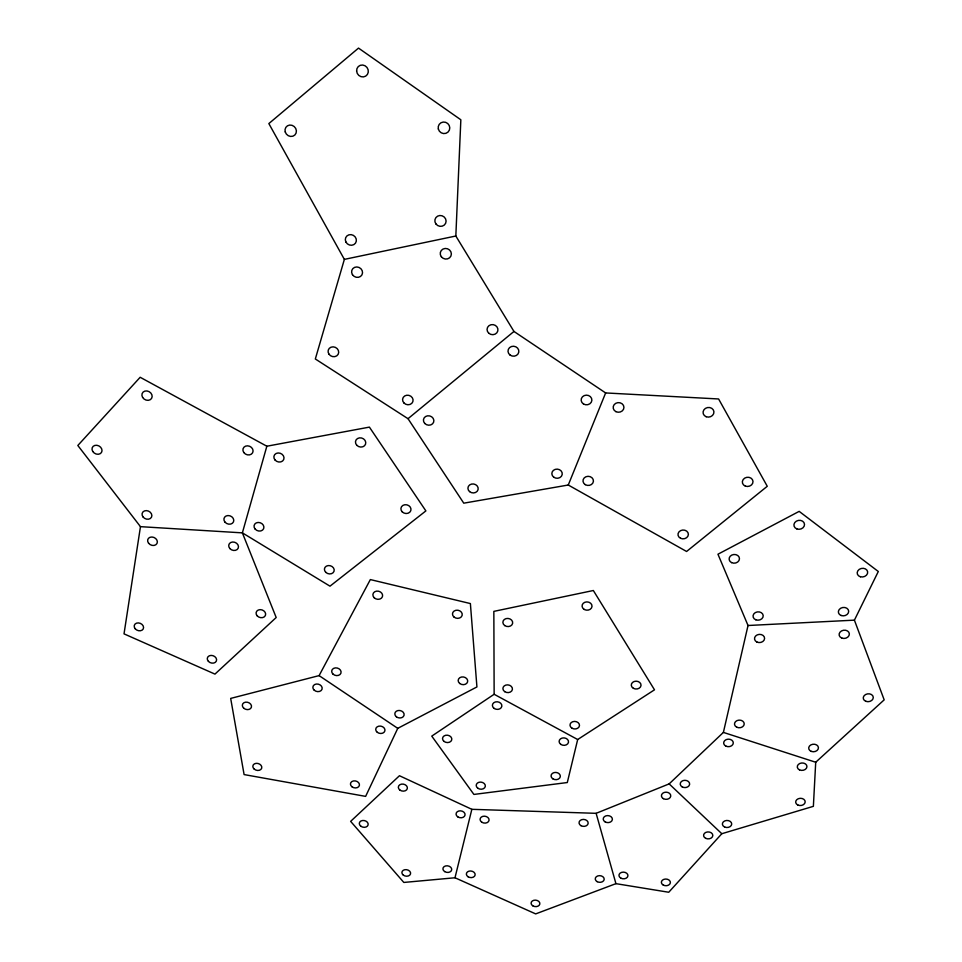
<?xml version="1.0" encoding="UTF-8"?>
<svg xmlns="http://www.w3.org/2000/svg" width="962" height="962" viewBox="0 0 962 962"><rect width="100%" height="100%" fill="white"/><g stroke="black" fill="none" stroke-linecap="round" stroke-linejoin="round"><path stroke-width="1.44" d="M455.832 236.015L460.846 119.781L358.513 48.1L268.843 123.581L344.36 259.379L315.332 358.982L408.02 418.698L463.768 503.174L568.265 485.016L686.579 551.479L767.267 486.279L718.602 398.965L605.639 392.941L513.961 331.445L455.832 236.015L344.36 259.379M815.716 762.241L813.371 806.336L721.813 833.717L668.746 892.255L615.933 883.657L535.678 913.9L454.99 877.765L403.824 882.443L350.637 821.368L399.458 775.733L471.849 809.319L596.127 813.323L669.155 783.886L723.388 732.407L748.027 625.504L717.953 554.22L799.169 511.375L878.306 571.5L854.412 620.153L884.174 699.855L815.716 762.241L723.388 732.407M140.464 526.659L124.026 633.862L214.959 674.109L276.19 617.52L242.376 532.864L266.847 446.224L369.408 427.116L425.877 510.906L329.99 586.171L242.376 532.864L140.464 526.659L77.826 445.49L140.163 377.272L266.847 446.224M577.681 739.525L567.303 782.539L473.905 794.432L431.758 736.122L494.143 694.275L493.843 611.375L593.338 590.512L654.497 689.814L577.681 739.525L494.143 694.275M454.99 877.765L471.849 809.319M568.265 485.016L605.639 392.941M397.763 728.342L365.632 796.38L244.095 774.578L230.676 698.412L319.095 675.613L370.346 579.581L470.382 603.559L476.924 686.94L397.763 728.342L319.095 675.613M408.02 418.698L513.961 331.445M748.027 625.504L854.412 620.153M669.155 783.886L721.813 833.717M596.127 813.323L615.933 883.657M552.777 778.763A4.642 3.62 5.2 0 0 560.281 776.779A4.642 3.62 5.2 0 0 554.028 772.606A4.642 3.62 5.2 0 0 552.777 778.763M477.982 788.335A4.594 3.559 8 0 0 485.305 786.387A4.594 3.559 8 0 0 479.028 782.262A4.594 3.559 8 0 0 477.982 788.335M444.035 741.401A4.666 3.68 9.4 0 0 451.707 739.946A4.666 3.68 9.4 0 0 445.779 735.257A4.666 3.68 9.4 0 0 444.035 741.401M494.227 708.453A4.75 3.8 7.5 0 0 501.827 706.324A4.75 3.8 7.5 0 0 495.358 701.959A4.75 3.8 7.5 0 0 494.227 708.453M560.846 744.408A4.714 3.728 4.8 0 0 568.47 742.339A4.714 3.728 4.8 0 0 562.145 738.07A4.714 3.728 4.8 0 0 560.846 744.408M584.247 609.439A4.99 4.161 3.2 0 0 592.015 606.421A4.99 4.161 3.2 0 0 584.86 602.272A4.99 4.161 3.2 0 0 584.247 609.439M633.381 688.299A4.87 3.92 1.5 0 0 641.017 685.497A4.87 3.92 1.5 0 0 634.102 681.529A4.87 3.92 1.5 0 0 633.381 688.299M572.101 728.258A4.75 3.776 4.3 0 0 579.485 725.576A4.75 3.776 4.3 0 0 572.655 721.74A4.75 3.776 4.3 0 0 572.101 728.258M504.725 691.654A4.786 3.86 7.1 0 0 512.397 689.489A4.786 3.86 7.1 0 0 505.892 685.064A4.786 3.86 7.1 0 0 504.725 691.654M504.761 625.589A4.918 4.064 7.2 0 0 512.638 623.256A4.918 4.064 7.2 0 0 505.964 618.638A4.918 4.064 7.2 0 0 504.761 625.589M731.589 562.614A5.183 4.353 -4.9 0 0 739.465 558.79A5.183 4.353 -4.9 0 0 731.793 555.074A5.183 4.353 -4.9 0 0 731.589 562.614M796.825 528.908A5.315 4.461 -8.9 0 0 804.509 524.314A5.315 4.461 -8.9 0 0 796.332 521.176A5.315 4.461 -8.9 0 0 796.825 528.908M860.425 576.767A5.279 4.317 -10 0 0 867.64 571.777A5.279 4.317 -10 0 0 859.234 569.384A5.279 4.317 -10 0 0 860.425 576.767M841.125 615.488A5.183 4.197 -8.2 0 0 848.676 611.219A5.183 4.197 -8.2 0 0 840.764 608.212A5.183 4.197 -8.2 0 0 841.125 615.488M755.879 619.817A5.099 4.173 -4.7 0 0 763.203 615.596A5.099 4.173 -4.7 0 0 755.302 612.614A5.099 4.173 -4.7 0 0 755.879 619.817M444.672 871.584A4.413 3.295 8.9 0 0 451.683 869.816A4.413 3.295 8.9 0 0 445.598 865.944A4.413 3.295 8.9 0 0 444.672 871.584M403.331 875.143A4.401 3.271 10.1 0 0 410.521 873.929A4.401 3.271 10.1 0 0 404.87 869.696A4.401 3.271 10.1 0 0 403.331 875.143M360.834 826.214A4.473 3.379 11.8 0 0 368.097 824.915A4.473 3.379 11.8 0 0 362.289 820.538A4.473 3.379 11.8 0 0 360.834 826.214M399.843 790.018A4.557 3.511 10.7 0 0 407.287 788.648A4.557 3.511 10.7 0 0 401.431 784.138A4.557 3.511 10.7 0 0 399.843 790.018M457.84 816.906A4.533 3.463 8.6 0 0 465.043 815.018A4.533 3.463 8.6 0 0 458.826 810.99A4.533 3.463 8.6 0 0 457.84 816.906M756.914 642.039A5.05 4.101 -4.3 0 0 764.598 638.467A5.05 4.101 -4.3 0 0 757.166 634.92A5.05 4.101 -4.3 0 0 756.914 642.039M841.858 638.095A5.135 4.125 -7.7 0 0 849.35 633.91A5.135 4.125 -7.7 0 0 841.497 630.94A5.135 4.125 -7.7 0 0 841.858 638.095M865.908 701.334A5.026 3.932 -7 0 0 873.28 697.378A5.026 3.932 -7 0 0 865.62 694.516A5.026 3.932 -7 0 0 865.908 701.334M811.339 751.406A4.882 3.776 -4.3 0 0 818.434 747.642A4.882 3.776 -4.3 0 0 810.93 744.877A4.882 3.776 -4.3 0 0 811.339 751.406M736.832 727.248A4.87 3.836 -2.1 0 0 744.227 723.953A4.87 3.836 -2.1 0 0 737.036 720.598A4.87 3.836 -2.1 0 0 736.832 727.248M581.048 825.709A4.569 3.487 4.4 0 0 588.155 823.292A4.569 3.487 4.4 0 0 581.601 819.696A4.569 3.487 4.4 0 0 581.048 825.709M597.21 881.673A4.473 3.331 4 0 0 604.184 879.388A4.473 3.331 4 0 0 597.787 875.925A4.473 3.331 4 0 0 597.21 881.673M532.744 905.783A4.389 3.235 6.1 0 0 539.814 904.064A4.389 3.235 6.1 0 0 533.886 900.276A4.389 3.235 6.1 0 0 532.744 905.783M468.085 876.767A4.413 3.295 8.1 0 0 475.12 874.999A4.413 3.295 8.1 0 0 469.059 871.139A4.413 3.295 8.1 0 0 468.085 876.767M481.818 822.233A4.533 3.463 7.8 0 0 489.045 820.358A4.533 3.463 7.8 0 0 482.864 816.341A4.533 3.463 7.8 0 0 481.818 822.233M725.985 746.175A4.822 3.776 -1.4 0 0 733.297 742.953A4.822 3.776 -1.4 0 0 726.154 739.634A4.822 3.776 -1.4 0 0 725.985 746.175M799.518 769.889A4.834 3.716 -3.6 0 0 806.938 766.714A4.834 3.716 -3.6 0 0 799.879 763.443A4.834 3.716 -3.6 0 0 799.518 769.889M797.871 805.026A4.762 3.62 -3 0 0 805.182 801.971A4.762 3.62 -3 0 0 798.219 798.761A4.762 3.62 -3 0 0 797.871 805.026M724.639 827.019A4.666 3.535 -0.4 0 0 731.709 824.037A4.666 3.535 -0.4 0 0 724.795 820.899A4.666 3.535 -0.4 0 0 724.639 827.019M682.178 786.892A4.714 3.644 0.6 0 0 689.622 784.343A4.714 3.644 0.6 0 0 683.008 780.615A4.714 3.644 0.6 0 0 682.178 786.892M663.383 798.664A4.678 3.595 1.3 0 0 670.742 796.151A4.678 3.595 1.3 0 0 664.153 792.472A4.678 3.595 1.3 0 0 663.383 798.664M705.831 838.395A4.63 3.499 0.3 0 0 712.818 835.461A4.63 3.499 0.3 0 0 705.94 832.346A4.63 3.499 0.3 0 0 705.831 838.395M663.263 885.064A4.509 3.343 2 0 0 670.37 882.779A4.509 3.343 2 0 0 664.008 879.304A4.509 3.343 2 0 0 663.263 885.064M620.887 878.162A4.497 3.355 3.3 0 0 627.921 875.865A4.497 3.355 3.3 0 0 621.536 872.39A4.497 3.355 3.3 0 0 620.887 878.162M605.206 821.933A4.594 3.511 3.5 0 0 612.385 819.492A4.594 3.511 3.5 0 0 605.832 815.884A4.594 3.511 3.5 0 0 605.206 821.933M328.932 354.112A5.399 4.834 24 0 0 338.119 354.377A5.399 4.834 24 0 0 333.117 346.849A5.399 4.834 24 0 0 328.932 354.112M352.453 274.663A5.568 5.123 27.8 0 0 361.928 274.904A5.568 5.123 27.8 0 0 356.83 266.955A5.568 5.123 27.8 0 0 352.453 274.663M441.33 256.746A5.604 5.267 20.5 0 0 450.901 256.084A5.604 5.267 20.5 0 0 445.19 248.461A5.604 5.267 20.5 0 0 441.33 256.746M488.768 333.213A5.459 5.038 10.9 0 0 497.799 330.952A5.459 5.038 10.9 0 0 490.945 324.747A5.459 5.038 10.9 0 0 488.768 333.213M403.956 402.994A5.303 4.738 16.6 0 0 412.854 401.671A5.303 4.738 16.6 0 0 406.673 395.25A5.303 4.738 16.6 0 0 403.956 402.994M285.233 131.914A5.94 5.471 45.5 0 0 294.841 135.017A5.94 5.471 45.5 0 0 292.039 125.325A5.94 5.471 45.5 0 0 285.233 131.914M356.613 71.008A6.085 5.736 54 0 0 365.692 76.13A6.085 5.736 54 0 0 365.079 65.789A6.085 5.736 54 0 0 356.613 71.008M438.335 128.98A5.88 5.7 41.6 0 0 447.979 132.119A5.88 5.7 41.6 0 0 445.622 122.318A5.88 5.7 41.6 0 0 438.335 128.98M435.954 223.99A5.676 5.387 24.4 0 0 445.634 223.292A5.676 5.387 24.4 0 0 439.826 215.512A5.676 5.387 24.4 0 0 435.954 223.99M345.911 242.015A5.64 5.219 31.1 0 0 355.483 243.158A5.64 5.219 31.1 0 0 351.142 234.644A5.64 5.219 31.1 0 0 345.911 242.015M469.564 491.594A5.159 4.485 10 0 0 478.066 489.658A5.159 4.485 10 0 0 471.56 484.066A5.159 4.485 10 0 0 469.564 491.594M424.771 423.46A5.267 4.69 14.4 0 0 433.634 422.174A5.267 4.69 14.4 0 0 427.525 415.825A5.267 4.69 14.4 0 0 424.771 423.46M510.076 355.062A5.435 4.978 8.2 0 0 518.795 352.056A5.435 4.978 8.2 0 0 511.423 346.536A5.435 4.978 8.2 0 0 510.076 355.062M583.501 403.98A5.375 4.846 1.2 0 0 591.87 400.348A5.375 4.846 1.2 0 0 584.162 395.622A5.375 4.846 1.2 0 0 583.501 403.98M553.763 477.2A5.219 4.582 4.2 0 0 562.205 474.507A5.219 4.582 4.2 0 0 555.182 469.384A5.219 4.582 4.2 0 0 553.763 477.2M615.933 411.652A5.387 4.822 -1.4 0 0 623.941 407.323A5.387 4.822 -1.4 0 0 615.8 403.294A5.387 4.822 -1.4 0 0 615.933 411.652M706.18 416.726A5.459 4.822 -7.9 0 0 713.924 411.724A5.459 4.822 -7.9 0 0 705.399 408.405A5.459 4.822 -7.9 0 0 706.18 416.726M745.322 486.087A5.351 4.606 -7.8 0 0 752.993 481.349A5.351 4.606 -7.8 0 0 744.684 478.138A5.351 4.606 -7.8 0 0 745.322 486.087M680.555 538.287A5.195 4.413 -2.9 0 0 688.371 534.391A5.195 4.413 -2.9 0 0 680.615 530.627A5.195 4.413 -2.9 0 0 680.555 538.287M585.281 484.644A5.219 4.569 2.1 0 0 593.422 481.265A5.219 4.569 2.1 0 0 585.93 476.755A5.219 4.569 2.1 0 0 585.281 484.644M454.052 617.087A4.906 4.064 9.8 0 0 462.133 615.415A4.906 4.064 9.8 0 0 455.916 610.281A4.906 4.064 9.8 0 0 454.052 617.087M459.704 683.465A4.786 3.86 9.1 0 0 467.58 681.902A4.786 3.86 9.1 0 0 461.532 677.007A4.786 3.86 9.1 0 0 459.704 683.465M396.392 716.798A4.702 3.728 11.5 0 0 404.052 715.307A4.702 3.728 11.5 0 0 398.015 710.545A4.702 3.728 11.5 0 0 396.392 716.798M333.02 674.121A4.762 3.812 14.5 0 0 340.921 673.196A4.762 3.812 14.5 0 0 335.257 667.893A4.762 3.812 14.5 0 0 333.02 674.121M374.206 597.763A4.918 4.076 13.9 0 0 382.419 596.729A4.918 4.076 13.9 0 0 376.635 591.113A4.918 4.076 13.9 0 0 374.206 597.763M352.02 786.808A4.545 3.487 12.4 0 0 359.379 785.449A4.545 3.487 12.4 0 0 353.475 780.94A4.545 3.487 12.4 0 0 352.02 786.808M254.172 769.059A4.557 3.475 15.8 0 0 261.664 768.265A4.557 3.475 15.8 0 0 256.108 763.347A4.557 3.475 15.8 0 0 254.172 769.059M243.711 708.164A4.678 3.656 17.1 0 0 251.383 707.286A4.678 3.656 17.1 0 0 245.683 702.152A4.678 3.656 17.1 0 0 243.711 708.164M314.189 690.163A4.726 3.752 14.9 0 0 322.017 689.261A4.726 3.752 14.9 0 0 316.354 684.03A4.726 3.752 14.9 0 0 314.189 690.163M377.296 732.322A4.666 3.668 12 0 0 384.884 730.855A4.666 3.668 12 0 0 378.86 726.154A4.666 3.668 12 0 0 377.296 732.322M225.084 522.234A5.05 4.197 22.3 0 0 233.501 521.837A5.05 4.197 22.3 0 0 227.946 515.548A5.05 4.197 22.3 0 0 225.084 522.234M143.013 516.931A5.075 4.137 25.3 0 0 151.467 517.255A5.075 4.137 25.3 0 0 146.404 510.618A5.075 4.137 25.3 0 0 143.013 516.931M92.749 451.467A5.219 4.281 29.1 0 0 101.431 452.537A5.219 4.281 29.1 0 0 96.849 445.286A5.219 4.281 29.1 0 0 92.749 451.467M142.616 397.426A5.339 4.497 30 0 0 151.515 398.521A5.339 4.497 30 0 0 146.958 390.957A5.339 4.497 30 0 0 142.616 397.426M243.807 452.525A5.195 4.425 23.9 0 0 252.585 452.825A5.195 4.425 23.9 0 0 247.583 445.827A5.195 4.425 23.9 0 0 243.807 452.525M356.878 445.358A5.219 4.557 18.4 0 0 365.56 444.107A5.219 4.557 18.4 0 0 359.403 437.878A5.219 4.557 18.4 0 0 356.878 445.358M402.236 511.868A5.099 4.377 13.9 0 0 410.774 510.714A5.099 4.377 13.9 0 0 404.834 504.737A5.099 4.377 13.9 0 0 402.236 511.868M325.805 572.354A4.966 4.125 16.6 0 0 334.03 571.284A4.966 4.125 16.6 0 0 328.114 565.584A4.966 4.125 16.6 0 0 325.805 572.354M255.17 529.112A5.038 4.209 20.8 0 0 263.612 528.715A5.038 4.209 20.8 0 0 258.105 522.45A5.038 4.209 20.8 0 0 255.17 529.112M275.024 460.004A5.183 4.437 22.3 0 0 283.706 459.547A5.183 4.437 22.3 0 0 278.09 452.97A5.183 4.437 22.3 0 0 275.024 460.004M257.203 615.86A4.87 3.932 18.5 0 0 265.368 615.536A4.87 3.932 18.5 0 0 260.053 609.643A4.87 3.932 18.5 0 0 257.203 615.86M208.405 661.375A4.774 3.764 19.2 0 0 216.342 661.098A4.774 3.764 19.2 0 0 211.051 655.411A4.774 3.764 19.2 0 0 208.405 661.375M135.113 628.655A4.834 3.8 22.3 0 0 143.194 629.016A4.834 3.8 22.3 0 0 138.336 622.907A4.834 3.8 22.3 0 0 135.113 628.655M148.569 543.205A5.014 4.064 24.3 0 0 156.95 543.542A5.014 4.064 24.3 0 0 151.948 537.012A5.014 4.064 24.3 0 0 148.569 543.205M229.87 548.556A5.002 4.125 21.3 0 0 238.203 548.172A5.002 4.125 21.3 0 0 232.708 542.003A5.002 4.125 21.3 0 0 229.87 548.556"/></g></svg>
